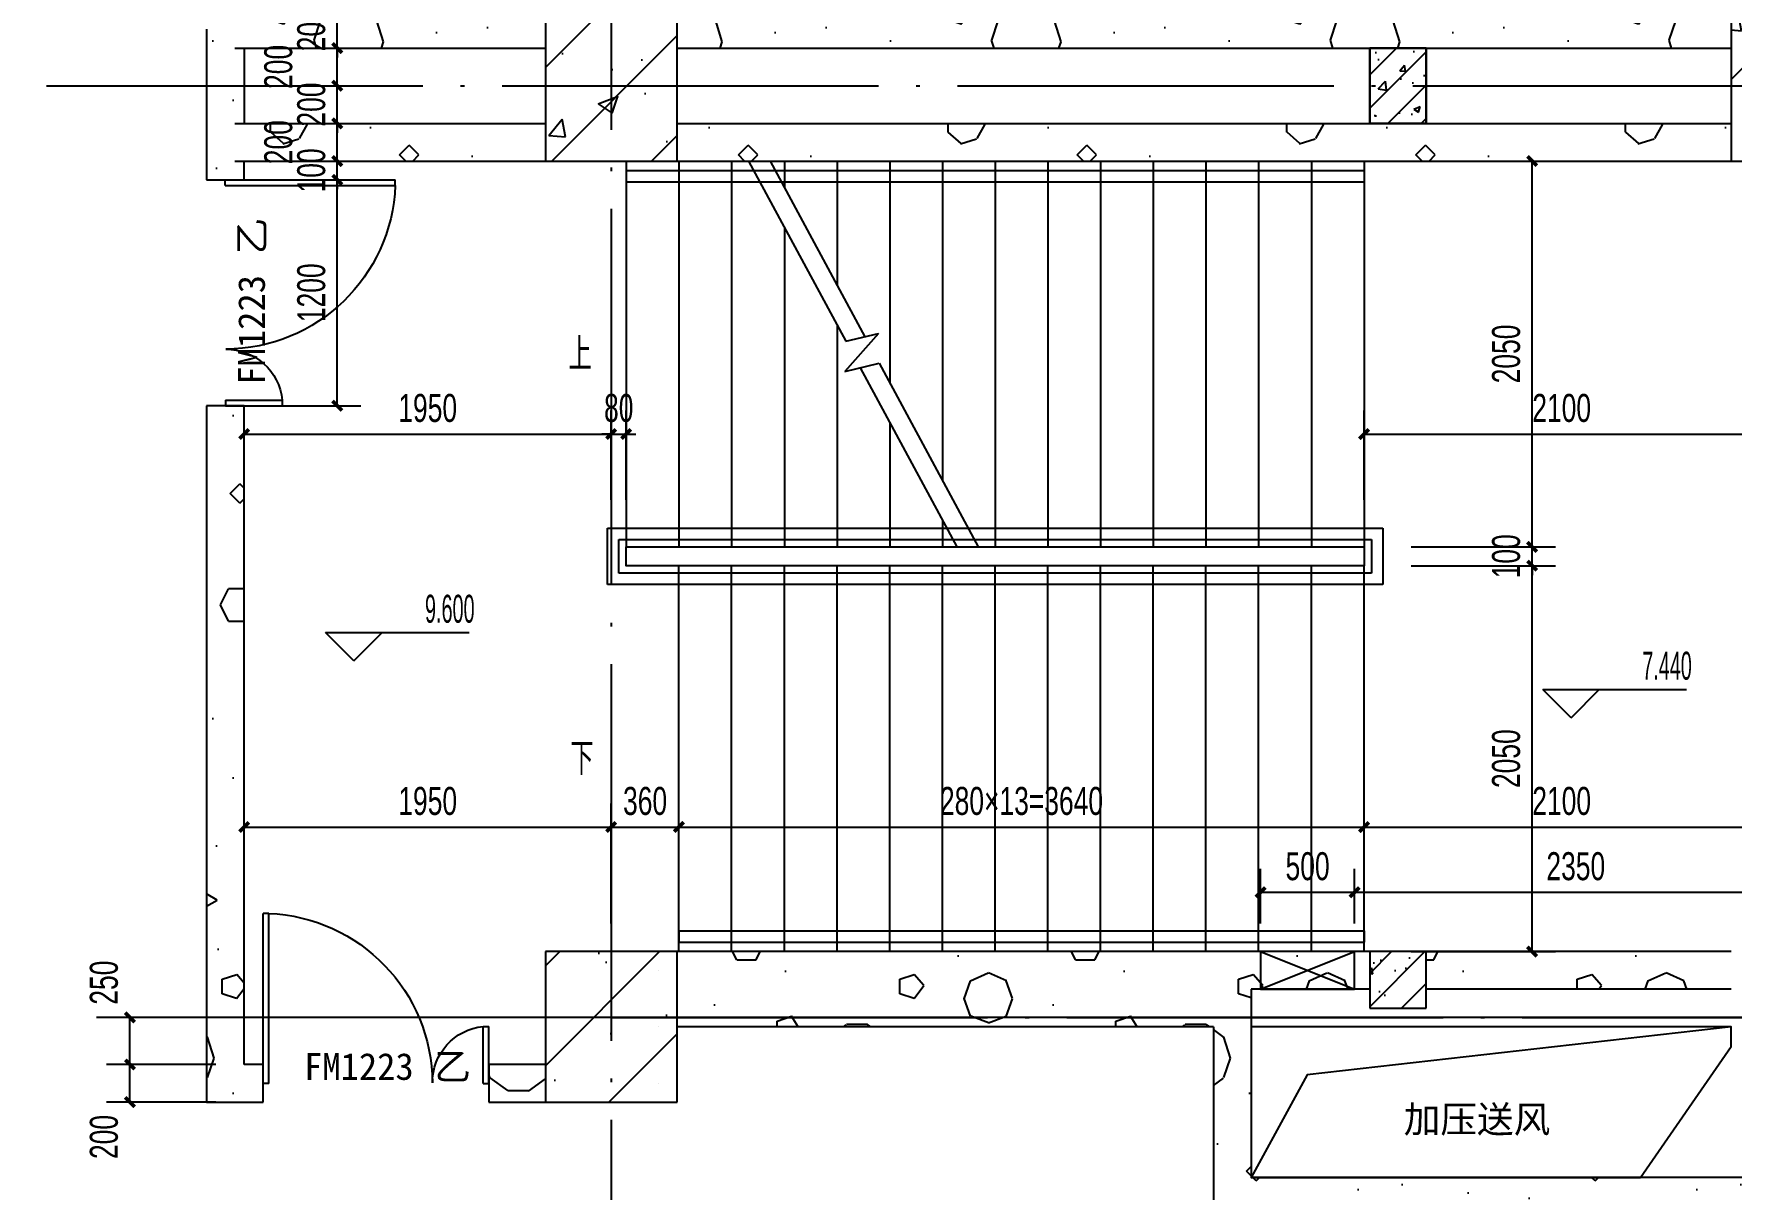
# Model space of a CAD drawing. Extents: x -26219 to 315419, y -160410 to -120810.
# Drawn here: x 92347 to 101364, y -153785 to -147649 of the extents above; entities that cross this region are included whole.
import ezdxf
from ezdxf.xclip import XClip

# ---------------------------------------------------------------- set-up
doc = ezdxf.new("R2010")
doc.units = 0
doc.header["$LTSCALE"] = 1000
doc.header["$MEASUREMENT"] = 0
doc.header["$XCLIPFRAME"] = 0
doc.linetypes.add('104-14# 核心筒$2$DOTE', pattern=[2.42, 2, -0.2, 0.02, -0.2])
for name, color, linetype in [('01-标注_尺寸', 124, 'Continuous'), ('01-标注_标高', 200, 'Continuous'), ('01-标注_符号', 200, 'Continuous'), ('01-标注_轴线坐标', 132, 'Continuous'), ('02-TEXT_标注', 130, 'Continuous'), ('104-14# 核心筒$0$A-E_栏杆', 232, 'Continuous'), ('104-14# 核心筒$0$A-E_电梯', 171, 'Continuous'), ('104-14# 核心筒$0$A_STR-砌块墙', 121, 'Continuous'), ('104-14# 核心筒$0$DOOR_FIRE', 220, 'Continuous'), ('104-14# 核心筒$0$DUCT-新风管立管', 3, 'Continuous'), ('104-14# 核心筒$0$s-colu', 40, 'Continuous'), ('104-14# 核心筒$2$05-填充_天正', 26, 'Continuous'), ('104-14# 核心筒$2$A_AXIS-轴线', 36, '104-14# 核心筒$2$DOTE'), ('104-14# 核心筒$2$A_STR-砼柱', 51, 'Continuous'), ('A-TECH_暖通', 6, 'Continuous'), ('A_AXIS-轴线', 36, 'Continuous'), ('DOOR_FIRE_TEXT', 7, 'Continuous')]:
    doc.layers.add(name, color=color, linetype=linetype)
doc.styles.add('_TCH_DIM', font='ros.shx', dxfattribs={"width": 0.75, "bigfont": 'jd.shx'})
doc.styles.add('_TCH_DIM_T3', font='ros.shx', dxfattribs={"width": 0.705882, "bigfont": 'jd.shx'})
doc.styles.add('_TCH_WINDOW', font='STXIHEI_0.TTF')
doc.styles.get("Standard").update_dxf_attribs({"font": 'STXIHEI_0.TTF'})
doc.dimstyles.new('_TCH_ARCH&&50', dxfattribs={"dimtxt": 148.75, "dimasz": 50, "dimexe": 125, "dimexo": 150, "dimgap": 63.125, "dimtad": 1, "dimdec": 0, "dimzin": 0, "dimdsep": 46, "dimtxsty": '_TCH_DIM_T3', "dimblk": 'ARCHTICK', "dimcen": 0.09, "dimclrt": 7, "dimazin": 2, "dimtfac": 1, "dimtdec": 0, "dimtix": 1, "dimtmove": 2, "dimatfit": 3, "dimfxl": 0, "dimtolj": 1, "dimtzin": 0, "dimarcsym": 0})
pattern_1 = [(0, (531, -549), (900, 1800), [0, -1800]), (0, (-522, -792), (900, 1800), [0, -1800]), (0, (63, -810), (900, 1800), [0, -1800]), (0, (702, -279), (900, 1800), [0, -1800]), (0, (-45, -900), (900, 1800), [0, -1800]), (0, (882, 855), (900, 1800), [0, -1800]), (0, (333, 711), (900, 1800), [0, -1800]), (0, (621, 486), (900, 1800), [0, -1800]), (0, (-846, 450), (900, 1800), [0, -1800]), (0, (36, 369), (900, 1800), [0, -1800]), (0, (-306, -90), (900, 1800), [0, -1800]), (0, (-288, -765), (900, 1800), [0, -1800]), (0, (387, -837), (900, 1800), [0, -1800]), (0, (882, -45), (900, 1800), [0, -1800]), (0, (-801, -324), (900, 1800), [0, -1800]), (0, (-648, -18), (900, 1800), [0, -1800]), (0, (54, -144), (900, 1800), [0, -1800]), (0, (-198, -405), (900, 1800), [0, -1800]), (0, (-342, 189), (900, 1800), [0, -1800]), (0, (-117, 864), (900, 1800), [0, -1800]), (0, (-729, -702), (900, 1800), [0, -1800]), (0, (261, 495), (900, 1800), [0, -1800]), (0, (-576, 522), (900, 1800), [0, -1800]), (0, (-720, 756), (900, 1800), [0, -1800]), (130.601294, (771.43, 291.43), (-4499.99995, 5400.000024), [79.025, -33111.333]), (18.43495, (642.86, 325.71), (4500, 1800), [81.316, -11302.884]), (90, (642.9, 248.6), (900, 1800), [77.143, -3522.857]), (161.56505, (720, 222.86), (-4500.00002, 1799.99987), [81.316, -11302.884]), (53.1301, (720, 222.86), (900, 1800), [85.714, -8914.285]), (135, (788.6, -694.3), (-900.0001, 1799.9999), [72.731, -5018.438]), (45, (685.7, -694.3), (900, 1800), [72.731, -5018.438]), (135, (737.14, -745.7), (-900.0001, 1799.9999), [72.731, -5018.438]), (45, (737.14, -745.7), (900, 1800), [72.731, -5018.438]), (116.56505, (-77.1, 514.3), (-0.0002, 3600), [95.831, -1916.63]), (180, (-120, 600), (-900, 1800), [102.857, -1697.143]), (63.43495, (-265.7, 514.3), (8e-06, 3600), [95.831, -1916.63]), (116.56505, (-222.9, 428.6), (-0.0002, 3600), [95.831, -1916.63]), (0, (-222.9, 428.6), (900, 1800), [102.857, -1697.143]), (63.43495, (-120, 428.6), (8e-06, 3600), [95.831, -1916.63]), (107.102728, (600, -94.286), (-2699.999897, 9000.000015), [116.584, -48848.707]), (143.972626, (565.71, 17.14), (-17099.99978, 12599.999986), [116.584, -24366.06]), (180, (471.4, 85.7), (-900, 1800), [111.429, -1688.571]), (36.02737, (265.71, 17.14), (17099.99987, 12599.999864), [116.584, -24366.06]), (71.56505, (231.43, -85.7), (2700, 9000), [108.421, -11275.778]), (107.102728, (265.714, -197.14), (-2699.999897, 9000.000015), [116.584, -48848.707]), (143.972626, (360, -265.71), (-17099.99978, 12599.999986), [116.584, -24366.06]), (0, (360, -265.7), (900, 1800), [111.429, -1688.571]), (36.02737, (471.43, -265.71), (17099.99987, 12599.999864), [116.584, -24366.06]), (71.56505, (565.71, -197.14), (2700, 9000), [108.421, -11275.778]), (150.25512, (617.14, 745.71), (-2700, 1799.99998), [69.105, -14442.959]), (90, (557.1, 711.4), (900, 1800), [68.571, -3531.428]), (29.74488, (557.14, 711.43), (2700, 1800), [69.105, -14442.959]), (116.56505, (197.1, -531.4), (-0.0002, 3600), [95.831, -1916.63]), (168.69007, (154.29, -445.71), (-8100, 1799.99995), [87.412, -18269.056]), (41.185925, (0, -488.57), (22499.999864, 19799.999827), [91.116, -38177.406]), (90, (0, -574.3), (900, 1800), [85.714, -3514.285]), (138.814074, (68.57, -634.286), (-22499.9996, 19800.000126), [91.116, -38177.406]), (16.699244, (68.57, -634.286), (29699.999777, 8999.999906), [89.488, -37495.613]), (60.945396, (154.29, -608.57), (899.999998, 1799.999984), [88.248, -36976.018]), (109.983106, (-557.14, 222.86), (-4500.000017, 12599.999967), [100.326, -42036.592]), (155.556045, (-591.43, 317.14), (-11700.000045, 5399.999888), [103.569, -43395.394]), (24.443955, (-780, 317.14), (11700.000006, 5399.999974), [103.569, -43395.394]), (70.016893, (-814.286, 222.86), (4500.000014, 12599.99997), [100.326, -42036.592]), (109.983106, (-780, 128.57), (-4500.000017, 12599.999967), [100.326, -42036.592]), (160.01689, (-685.71, 94.29), (-4500, 1799.99992), [100.326, -20968.132]), (19.98311, (-685.71, 94.29), (4499.99998, 1800), [100.326, -20968.132]), (70.016893, (-591.43, 128.57), (4500.000014, 12599.99997), [100.326, -42036.592]), (122.00538, (111.43, 60), (-900.00012, 1799.99991), [80.863, -16900.302]), (18.43495, (-8.57, 102.86), (4500, 1800), [81.316, -11302.884]), (90, (-8.6, 25.7), (900, 1800), [77.143, -3522.857]), (161.56505, (68.57, 0), (-4500.00002, 1799.99987), [81.316, -11302.884]), (54.46232, (68.57, 0), (6299.99999, 8999.999987), [73.734, -30894.635]), (116.56505, (-411.4, -377.1), (-0.0002, 3600), [95.831, -1916.63]), (180, (-454.3, -291.4), (-900, 1800), [94.286, -1705.714]), (59.03624, (-600, -377.14), (900, 1799.99999), [99.959, -20891.466]), (120.963756, (-548.57, -462.86), (-900.00012, 1799.99992), [99.959, -20891.466]), (0, (-548.6, -462.9), (900, 1800), [94.286, -1705.714]), (63.43495, (-454.3, -462.9), (8e-06, 3600), [95.831, -1916.63])]
pattern_2 = [(45, (0, 0), (-265.16504, 265.16504), []), (50, (0, 0), (1075.8903, -94.1282), [112.5, -1237.5]), (355, (0, 0), (-208.127, 1128.288), [90, -990]), (100.4514, (89.7, -7.8), (867.764, 1034.1593), [95.6103, -1051.713]), (46.1842, (0, 300), (1600.8616, -248.2785), [168.75, -1856.25]), (96.6356, (133.4, 279.3), (1401.994, 1461.177), [143.415, -1577.57]), (351.1842, (0, 300), (1401.993, 1461.178), [135, -1485]), (21, (150, 225), (895.3606, -603.9283), [112.5, -1237.5]), (326, (150, 225), (364.973, 1087.725), [90, -990]), (71.4514, (224.6, 174.7), (1260.334, 483.7957), [95.6103, -1051.713]), (37.5, (0, 0), (18.2398, 499.3408), [0, -978, 0, -1005, 0, -993.75]), (7.5, (0, 0), (394.6043, 591.6176), [0, -573, 0, -955.5, 0, -378.75]), (327.5, (-334.5, 0), (800.73365, -33.8323), [0, -375, 0, -1170, 0, -1552.5]), (317.5, (-484.5, 0), (874.7793, 150.1575), [0, -487.5, 0, -777, 0, -1102.5])]
pattern_3 = [(45, (0, 0), (-88.38835, 88.38835), []), (50, (0, 0), (358.6301, -31.37607), [37.5, -412.5]), (355, (0, 0), (-69.37567, 376.09607), [30, -330]), (100.4514, (29.9, -2.6), (289.2547, 344.71977), [31.8701, -350.57106]), (46.1842, (0, 100), (533.6205, -82.7595), [56.25, -618.75]), (96.6356, (44.47, 93.1), (467.3314, 487.0589), [47.8051, -525.8565]), (351.1842, (0, 100), (467.331, 487.0593), [45, -495]), (21, (50, 75), (298.45353, -201.30945), [37.5, -412.5]), (326, (50, 75), (121.65767, 362.575), [30, -330]), (71.4514, (74.87, 58.22), (420.1113, 161.26525), [31.8701, -350.57106]), (37.5, (0, 0), (6.07993, 166.44693), [0, -326, 0, -335, 0, -331.25]), (7.5, (0, 0), (131.53477, 197.20586), [0, -191, 0, -318.5, 0, -126.25]), (327.5, (-111.5, 0), (266.91122, -11.277436), [0, -125, 0, -390, 0, -517.5]), (317.5, (-161.5, 0), (291.59308, 50.0525), [0, -162.5, 0, -259, 0, -367.5])]

# ---------------------------------------------------------------- blocks, each defined once
blk = doc.blocks.new('104-14# 核心筒$0$$DorLib2D$00000225')
at = {"color": 0}
for p, q in [((0.475, -0.0014), (0.475, 0.7521)), ((0.475, 0.7521), (0.5, 0.7521)), ((0.5, -0.0014), (0.5, 0.7521)), ((-0.5, 0), (-0.5, 0.252)), ((-0.475, 0.252), (-0.5, 0.252)), ((-0.475, 0), (-0.475, 0.252)), ((-0.475, 0), (-0.5, 0)), ((0.475, -0.0014), (0.5, -0.0014))]:
    blk.add_line(p, q, dxfattribs=at)
for centre, radius, start, end in [((0.5046, -0.0019), 0.7546, 92.24927, 179.72377), ((-0.5008, 0.0026), 0.2508, 359.78987, 84.09744)]:
    blk.add_arc(centre, radius, start, end, dxfattribs=at)
blk = doc.blocks.new('104-14# 核心筒')
at = {"layer": '104-14# 核心筒$2$05-填充_天正'}
h = blk.add_hatch(dxfattribs=at)
h.set_pattern_fill('加气混凝土', color=256, scale=150, style=0)
h.set_pattern_definition(pattern_1)
h.paths.add_polyline_path([(109250, 195100), (109250, 195300), (107650, 195300), (107583.3, 195200), (107650, 195100)])
h = blk.add_hatch(dxfattribs=at)
h.set_pattern_fill('钢筋混凝土', color=256, scale=150, style=0)
h.set_pattern_definition(pattern_2)
h.paths.add_polyline_path([(109250, 194500), (109950, 194500), (109950, 195300), (109250, 195300)])
h = blk.add_hatch(dxfattribs=at)
h.set_pattern_fill('加气混凝土', color=256, scale=150, style=0)
h.set_pattern_definition(pattern_1)
h.paths.add_polyline_path([(115550, 195100), (115550, 195300), (109950, 195300), (109950, 195100)])
h = blk.add_hatch(dxfattribs=at)
h.set_pattern_fill('钢筋混凝土', color=256, scale=150, style=0)
h.set_pattern_definition(pattern_2)
h.paths.add_polyline_path([(115550, 194500), (116250, 194500), (116250, 195300), (115550, 195300)])
h = blk.add_hatch(dxfattribs=at)
h.set_pattern_fill('加气混凝土', color=256, scale=150, style=0)
h.set_pattern_definition(pattern_1)
h.paths.add_polyline_path([(107583.3, 195200), (107450, 195200), (107450, 194600), (107583.3, 194600), (107650, 194700), (107650, 195100)])
h = blk.add_hatch(dxfattribs=at)
h.set_pattern_fill('钢筋混凝土', color=256, scale=50, style=0)
h.set_pattern_definition(pattern_3)
h.paths.add_polyline_path([(113630, 194700), (113930, 194700), (113930, 195100), (113630, 195100)])
h = blk.add_hatch(dxfattribs=at)
h.set_pattern_fill('加气混凝土', color=256, scale=150, style=0)
h.set_pattern_definition(pattern_1)
h.paths.add_polyline_path([(109250, 194500), (109250, 194700), (107650, 194700), (107583.3, 194600), (107650, 194500)])
h = blk.add_hatch(dxfattribs=at)
h.set_pattern_fill('加气混凝土', color=256, scale=150, style=0)
h.set_pattern_definition(pattern_1)
h.paths.add_polyline_path([(115550, 194500), (115550, 194700), (109950, 194700), (109950, 194500)])
h = blk.add_hatch(dxfattribs=at)
h.set_pattern_fill('加气混凝土', color=256, scale=150, style=0)
h.set_pattern_definition(pattern_1)
h.paths.add_polyline_path([(107450, 194600), (107450, 194400), (107650, 194400), (107650, 194500), (107583.3, 194600)])
h = blk.add_hatch(dxfattribs=at)
h.set_pattern_fill('加气混凝土', color=256, scale=150, style=0)
h.set_pattern_definition(pattern_1)
h.paths.add_polyline_path([(107650, 189700), (107650, 193200), (107450, 193200), (107450, 189500)])
h = blk.add_hatch(dxfattribs=at)
h.set_pattern_fill('钢筋混凝土', color=256, scale=150, style=0)
h.set_pattern_definition(pattern_2)
h.paths.add_polyline_path([(109250, 189500), (109950, 189500), (109950, 190300), (109250, 190300)])
h = blk.add_hatch(dxfattribs=at)
h.set_pattern_fill('加气混凝土', color=256, scale=150, style=0)
h.set_pattern_definition(pattern_1)
h.paths.add_polyline_path([(109950, 190300), (109950, 189900), (112800, 189900), (112900, 190100), (112900, 190300)])
h = blk.add_hatch(dxfattribs=at)
h.set_pattern_fill('加气混凝土', color=256, scale=150, style=0)
h.set_pattern_definition(pattern_1)
h.paths.add_polyline_path([(113630, 190100), (113630, 190300), (112900, 190300), (112900, 190100)])
h = blk.add_hatch(dxfattribs=at)
h.set_pattern_fill('钢筋混凝土', color=256, scale=50, style=0)
h.set_pattern_definition(pattern_3)
h.paths.add_polyline_path([(113630, 190000), (113930, 190000), (113930, 190300), (113630, 190300)])
h = blk.add_hatch(dxfattribs=at)
h.set_pattern_fill('加气混凝土', color=256, scale=150, style=0)
h.set_pattern_definition(pattern_1)
h.paths.add_polyline_path([(113930, 190300), (113930, 190100), (115550, 190100), (115550, 190300)])
h = blk.add_hatch(dxfattribs=at)
h.set_pattern_fill('加气混凝土', color=256, scale=150, style=0)
h.set_pattern_definition(pattern_1)
h.paths.add_polyline_path([(112900, 190100), (112800, 189900), (112800, 188900), (113000, 189100), (113000, 190100)])
h = blk.add_hatch(dxfattribs=at)
h.set_pattern_fill('加气混凝土', color=256, scale=150, style=0)
h.set_pattern_definition(pattern_1)
h.paths.add_polyline_path([(107450, 189500), (107750, 189500), (107750, 189700), (107650, 189700)])
h = blk.add_hatch(dxfattribs=at)
h.set_pattern_fill('加气混凝土', color=256, scale=150, style=0)
h.set_pattern_definition(pattern_1)
h.paths.add_polyline_path([(109250, 189500), (109250, 189700), (108950, 189700), (108950, 189500)])
h = blk.add_hatch(dxfattribs=at)
h.set_pattern_fill('加气混凝土', color=256, scale=150, style=0)
h.set_pattern_definition(pattern_1)
h.paths.add_polyline_path([(115900, 188900), (115700, 189100), (113000, 189100), (112800, 188900)])
at = {"layer": '104-14# 核心筒$0$A-E_栏杆'}
for p, q in [((109680, 194450), (113600, 194450)), ((109680, 194450), (109680, 194390)), ((113600, 194450), (113600, 194390)), ((109680, 194390), (113600, 194390)), ((109580, 192250), (109580, 192550)), ((109580, 192550), (113700, 192550)), ((113700, 192550), (113700, 192250)), ((109640, 192310), (109640, 192490)), ((109640, 192490), (113640, 192490)), ((113640, 192490), (113640, 192310)), ((113700, 192250), (109580, 192250)), ((113640, 192310), (109640, 192310)), ((109960, 190410), (113600, 190410)), ((109960, 190410), (109960, 190350)), ((113600, 190410), (113600, 190350)), ((109960, 190350), (113600, 190350))]:
    blk.add_line(p, q, dxfattribs=at)
at = {"layer": '104-14# 核心筒$0$A-E_电梯'}
for p, q in [((109680, 194500), (109680, 192450)), ((109950, 194500), (110330.2, 194500)), ((109960, 194500), (109960, 192450)), ((110240, 194500), (110240, 192450)), ((110330.2, 194500), (110847, 193542.1)), ((110443.8, 194500), (113600, 194500)), ((110443.8, 194500), (110947.7, 193566)), ((110520, 194500), (110520, 194358.8)), ((110800, 194500), (110800, 193839.8)), ((111080, 194500), (111080, 193320.8)), ((111360, 194500), (111360, 192801.8)), ((111640, 194500), (111640, 192450)), ((111920, 194500), (111920, 192450)), ((112200, 194500), (112200, 192450)), ((112480, 194500), (112480, 192450)), ((112760, 194500), (112760, 192450)), ((113040, 194500), (113040, 192450)), ((113320, 194500), (113320, 192450)), ((113600, 194500), (113600, 192450)), ((110520, 194148.2), (110520, 192450)), ((110800, 193629.2), (110800, 192450)), ((111020.6, 193583.3), (110841.8, 193382.3)), ((110847, 193542.1), (111020.6, 193583.3)), ((110841.8, 193382.3), (111023.5, 193425.4)), ((111023.5, 193425.4), (111549.8, 192450)), ((110922.8, 193401.5), (111436.2, 192450)), ((111080, 193110.2), (111080, 192450)), ((111360, 192591.2), (111360, 192450)), ((109680, 192450), (111436.2, 192450)), ((111549.8, 192450), (113600, 192450)), ((113600, 192350), (109960, 192350)), ((109960, 190300), (109960, 192350)), ((110240, 190300), (110240, 192350)), ((110520, 190300), (110520, 192350)), ((110800, 190300), (110800, 192350)), ((111080, 190300), (111080, 192350)), ((111360, 190300), (111360, 192350)), ((111640, 190300), (111640, 192350)), ((111920, 190300), (111920, 192350)), ((112200, 190300), (112200, 192350)), ((112480, 190300), (112480, 192350)), ((112760, 190300), (112760, 192350)), ((113040, 190300), (113040, 192350)), ((113320, 190300), (113320, 192350)), ((113600, 190300), (113600, 192350)), ((113600, 190300), (109960, 190300))]:
    blk.add_line(p, q, dxfattribs=at)
blk.add_lwpolyline([(113600, 192350), (109680, 192350), (109680, 192450), (113600, 192450)], close=True, dxfattribs=at)
at = {"layer": '104-14# 核心筒$0$A_STR-砌块墙'}
for p, q in [((107450, 195200), (107450, 194600)), ((107650, 195100), (107650, 194700)), ((107650, 195100), (109250, 195100)), ((109950, 195100), (115550, 195100)), ((107650, 194700), (109250, 194700)), ((109950, 194700), (115550, 194700)), ((107450, 194600), (107450, 194400)), ((107650, 194400), (107650, 194500)), ((107650, 194500), (109250, 194500)), ((109950, 194500), (115550, 194500)), ((107450, 194400), (107650, 194400)), ((107650, 193200), (107450, 193200)), ((107450, 193200), (107450, 189500)), ((107650, 189700), (107650, 193200)), ((112900, 190300), (109950, 190300)), ((113630, 190300), (112900, 190300)), ((115550, 190300), (113930, 190300)), ((109850, 190200), (109850, 190200)), ((113000, 190100), (113000, 189100)), ((113630, 190100), (113000, 190100)), ((115550, 190100), (113930, 190100)), ((109850, 189900), (109850, 189900)), ((112800, 189900), (109950, 189900)), ((112800, 189900), (112800, 188900)), ((107750, 189700), (107650, 189700)), ((107750, 189500), (107750, 189700)), ((109250, 189700), (108950, 189700)), ((108950, 189700), (108950, 189500)), ((109850, 189600), (109850, 189600)), ((107450, 189500), (107750, 189500)), ((108950, 189500), (109250, 189500)), ((115700, 189100), (113000, 189100))]:
    blk.add_line(p, q, dxfattribs=at)
at = {"layer": '104-14# 核心筒$0$DUCT-新风管立管'}
blk.add_lwpolyline([(115550, 189900), (113000, 189900), (113000, 189100), (115068, 189100), (115550, 189795.9), (115550, 189900), (113298.3, 189645), (113000, 189100)], dxfattribs=at)
at = {"layer": '104-14# 核心筒$0$s-colu'}
blk.add_lwpolyline([(113630, 195100), (113930, 195100), (113930, 194700), (113630, 194700)], close=True, dxfattribs=at)
at = {"layer": '104-14# 核心筒$2$A_AXIS-轴线'}
for p, q in [((109600, 228733.6), (109600, 169654.9)), ((-9370.1, 194900), (120259.9, 194900)), ((109600, 189950), (120259.9, 189950)), ((-9370.1, 105800), (120259.9, 105800)), ((109600, 100850), (120259.9, 100850)), ((109600, 54018.4), (109600, -8545.1))]:
    blk.add_line(p, q, dxfattribs=at)
at = {"layer": '104-14# 核心筒$2$A_STR-砼柱'}
for p, q in [((109250, 195300), (109250, 194500)), ((109950, 194500), (109950, 195300)), ((115550, 195300), (115550, 194500)), ((113930, 195100), (113630, 195100)), ((113630, 195100), (113630, 194700)), ((113930, 194700), (113930, 195100)), ((113630, 194700), (113930, 194700)), ((109250, 194500), (109950, 194500)), ((115550, 194500), (116250, 194500)), ((109950, 190300), (109250, 190300)), ((109250, 190300), (109250, 189500)), ((109950, 189500), (109950, 190300)), ((113930, 190300), (113630, 190300)), ((113630, 190300), (113630, 190000)), ((113930, 190000), (113930, 190300)), ((113630, 190000), (113930, 190000)), ((109250, 189500), (109950, 189500))]:
    blk.add_line(p, q, dxfattribs=at)
at = {"layer": '104-14# 核心筒$0$DOOR_FIRE', "zscale": 200}
for p, xscale, yscale, rotation in [((107550, 193800), -1200, 1200, 270.0000000000008), ((108350, 189600), 1200, -1200, 179.9999999996353)]:
    blk.add_blockref('104-14# 核心筒$0$$DorLib2D$00000225', p, dxfattribs=dict(at, xscale=xscale, yscale=yscale, rotation=rotation))
blk = doc.blocks.new('*U68')
blk.add_lwpolyline([(200, 0), (200, 500), (0, 500), (0, 0), (200, 0), (0, 500), (0, 0), (200, 500)])
blk = doc.blocks.new('_ArchTick')
at = {"color": 0, "linetype": 'ByBlock', "const_width": 0.4}
blk.add_lwpolyline([(-0.5, -0.5), (0.5, 0.5)], dxfattribs=at)
blk = doc.blocks.new('*D295')
at = {"layer": '01-标注_尺寸', "color": 0, "lineweight": -2, "transparency": 16777216}
for p, q in [((99413.9, -152373.7), (99413.9, -151736.9)), ((101513.9, -152373.7), (101513.9, -151736.9)), ((99413.9, -151861.9), (101513.9, -151861.9))]:
    blk.add_line(p, q, dxfattribs=at)
at = {"layer": 'Defpoints', "color": 0, "transparency": 16777216}
for p in [(101513.9, -151861.9), (99413.9, -152523.7), (101513.9, -152523.7)]:
    blk.add_point(p, dxfattribs=at)
at = {"layer": '01-标注_尺寸', "color": 0, "lineweight": -2, "transparency": 16777216, "xscale": 50, "yscale": 50, "zscale": 50, "rotation": 180}
blk.add_blockref('_ArchTick', (99413.9, -151861.9), dxfattribs=at)
at = {"layer": '01-标注_尺寸', "color": 0, "lineweight": -2, "transparency": 16777216, "xscale": 50, "yscale": 50, "zscale": 50}
blk.add_blockref('_ArchTick', (101513.9, -151861.9), dxfattribs=at)
at = {"layer": '01-标注_尺寸', "color": 7, "transparency": 16777216, "insert": (100463.9, -151724.4), "char_height": 148.75, "attachment_point": 5, "style": '_TCH_DIM_T3'}
blk.add_mtext('\\A1;2100', dxfattribs=at)
blk = doc.blocks.new('*D296')
at = {"layer": '01-标注_尺寸', "color": 0, "lineweight": -2, "transparency": 16777216}
for p, q in [((95773.9, -152373.7), (95773.9, -151736.9)), ((99413.9, -152373.7), (99413.9, -151736.9)), ((95773.9, -151861.9), (99413.9, -151861.9))]:
    blk.add_line(p, q, dxfattribs=at)
at = {"layer": 'Defpoints', "color": 0, "transparency": 16777216}
for p in [(99413.9, -151861.9), (95773.9, -152523.7), (99413.9, -152523.7)]:
    blk.add_point(p, dxfattribs=at)
at = {"layer": '01-标注_尺寸', "color": 0, "lineweight": -2, "transparency": 16777216, "xscale": 50, "yscale": 50, "zscale": 50, "rotation": 180}
blk.add_blockref('_ArchTick', (95773.9, -151861.9), dxfattribs=at)
at = {"layer": '01-标注_尺寸', "color": 0, "lineweight": -2, "transparency": 16777216, "xscale": 50, "yscale": 50, "zscale": 50}
blk.add_blockref('_ArchTick', (99413.9, -151861.9), dxfattribs=at)
at = {"layer": '01-标注_尺寸', "color": 7, "transparency": 16777216, "insert": (97593.9, -151724.4), "char_height": 148.75, "attachment_point": 5, "style": '_TCH_DIM_T3'}
blk.add_mtext('\\A1;280×13=3640', dxfattribs=at)
blk = doc.blocks.new('*D297')
at = {"layer": '01-标注_尺寸', "color": 0, "lineweight": -2, "transparency": 16777216}
for p, q in [((95413.9, -152373.7), (95413.9, -151736.9)), ((95773.9, -152373.7), (95773.9, -151736.9)), ((95413.9, -151861.9), (95773.9, -151861.9))]:
    blk.add_line(p, q, dxfattribs=at)
at = {"layer": 'Defpoints', "color": 0, "transparency": 16777216}
for p in [(95773.9, -151861.9), (95413.9, -152523.7), (95773.9, -152523.7)]:
    blk.add_point(p, dxfattribs=at)
at = {"layer": '01-标注_尺寸', "color": 0, "lineweight": -2, "transparency": 16777216, "xscale": 50, "yscale": 50, "zscale": 50, "rotation": 180}
blk.add_blockref('_ArchTick', (95413.9, -151861.9), dxfattribs=at)
at = {"layer": '01-标注_尺寸', "color": 0, "lineweight": -2, "transparency": 16777216, "xscale": 50, "yscale": 50, "zscale": 50}
blk.add_blockref('_ArchTick', (95773.9, -151861.9), dxfattribs=at)
at = {"layer": '01-标注_尺寸', "color": 7, "transparency": 16777216, "insert": (95593.9, -151724.4), "char_height": 148.75, "attachment_point": 5, "style": '_TCH_DIM_T3'}
blk.add_mtext('\\A1;360', dxfattribs=at)
blk = doc.blocks.new('*D298')
at = {"layer": '01-标注_尺寸', "color": 0, "lineweight": -2, "transparency": 16777216}
for p, q in [((93463.9, -152373.7), (93463.9, -151736.9)), ((95413.9, -152373.7), (95413.9, -151736.9)), ((93463.9, -151861.9), (95413.9, -151861.9))]:
    blk.add_line(p, q, dxfattribs=at)
at = {"layer": 'Defpoints', "color": 0, "transparency": 16777216}
for p in [(95413.9, -151861.9), (93463.9, -152523.7), (95413.9, -152523.7)]:
    blk.add_point(p, dxfattribs=at)
at = {"layer": '01-标注_尺寸', "color": 0, "lineweight": -2, "transparency": 16777216, "xscale": 50, "yscale": 50, "zscale": 50, "rotation": 180}
blk.add_blockref('_ArchTick', (93463.9, -151861.9), dxfattribs=at)
at = {"layer": '01-标注_尺寸', "color": 0, "lineweight": -2, "transparency": 16777216, "xscale": 50, "yscale": 50, "zscale": 50}
blk.add_blockref('_ArchTick', (95413.9, -151861.9), dxfattribs=at)
at = {"layer": '01-标注_尺寸', "color": 7, "transparency": 16777216, "insert": (94438.9, -151724.4), "char_height": 148.75, "attachment_point": 5, "style": '_TCH_DIM_T3'}
blk.add_mtext('\\A1;1950', dxfattribs=at)
blk = doc.blocks.new('*D299')
at = {"layer": '01-标注_尺寸', "color": 0, "lineweight": -2, "transparency": 16777216}
for p, q in [((99413.9, -150123.7), (99413.9, -149649.1)), ((101513.9, -150123.7), (101513.9, -149649.1)), ((99413.9, -149774.1), (101513.9, -149774.1))]:
    blk.add_line(p, q, dxfattribs=at)
at = {"layer": 'Defpoints', "color": 0, "transparency": 16777216}
for p in [(101513.9, -149774.1), (99413.9, -150273.7), (101513.9, -150273.7)]:
    blk.add_point(p, dxfattribs=at)
at = {"layer": '01-标注_尺寸', "color": 0, "lineweight": -2, "transparency": 16777216, "xscale": 50, "yscale": 50, "zscale": 50, "rotation": 180}
blk.add_blockref('_ArchTick', (99413.9, -149774.1), dxfattribs=at)
at = {"layer": '01-标注_尺寸', "color": 0, "lineweight": -2, "transparency": 16777216, "xscale": 50, "yscale": 50, "zscale": 50}
blk.add_blockref('_ArchTick', (101513.9, -149774.1), dxfattribs=at)
at = {"layer": '01-标注_尺寸', "color": 7, "transparency": 16777216, "insert": (100463.9, -149636.6), "char_height": 148.75, "attachment_point": 5, "style": '_TCH_DIM_T3'}
blk.add_mtext('\\A1;2100', dxfattribs=at)
blk = doc.blocks.new('*D316')
at = {"layer": '01-标注_尺寸', "color": 0, "lineweight": -2, "transparency": 16777216}
for p, q in [((99663.9, -150473.7), (100431.7, -150473.7)), ((100306.7, -152523.7), (100306.7, -150473.7)), ((99663.9, -152523.7), (100431.7, -152523.7))]:
    blk.add_line(p, q, dxfattribs=at)
at = {"layer": 'Defpoints', "color": 0, "transparency": 16777216}
for p in [(99513.9, -150473.7), (100306.7, -150473.7), (99513.9, -152523.7)]:
    blk.add_point(p, dxfattribs=at)
at = {"layer": '01-标注_尺寸', "color": 0, "lineweight": -2, "transparency": 16777216, "xscale": 50, "yscale": 50, "zscale": 50}
for p, rotation in [((100306.7, -150473.7), 90), ((100306.7, -152523.7), 270)]:
    blk.add_blockref('_ArchTick', p, dxfattribs=dict(at, rotation=rotation))
at = {"layer": '01-标注_尺寸', "color": 7, "transparency": 16777216, "insert": (100169.2, -151498.7), "char_height": 148.75, "attachment_point": 5, "rotation": 90, "style": '_TCH_DIM_T3'}
blk.add_mtext('\\A1;2050', dxfattribs=at)
blk = doc.blocks.new('*D317')
at = {"layer": '01-标注_尺寸', "color": 0, "lineweight": -2, "transparency": 16777216}
for p, q in [((99663.9, -150373.7), (100431.7, -150373.7)), ((100306.7, -150373.7), (100306.7, -150323.7)), ((100306.7, -150473.7), (100306.7, -150373.7)), ((99663.9, -150473.7), (100431.7, -150473.7)), ((100306.7, -150473.7), (100306.7, -150523.7))]:
    blk.add_line(p, q, dxfattribs=at)
at = {"layer": 'Defpoints', "color": 0, "transparency": 16777216}
for p in [(99513.9, -150373.7), (100306.7, -150373.7), (99513.9, -150473.7)]:
    blk.add_point(p, dxfattribs=at)
at = {"layer": '01-标注_尺寸', "color": 0, "lineweight": -2, "transparency": 16777216, "xscale": 50, "yscale": 50, "zscale": 50}
for p, rotation in [((100306.7, -150373.7), 270), ((100306.7, -150473.7), 90)]:
    blk.add_blockref('_ArchTick', p, dxfattribs=dict(at, rotation=rotation))
at = {"layer": '01-标注_尺寸', "color": 7, "transparency": 16777216, "insert": (100169.2, -150423.7), "char_height": 148.75, "attachment_point": 5, "rotation": 90, "style": '_TCH_DIM_T3'}
blk.add_mtext('\\A1;100', dxfattribs=at)
blk = doc.blocks.new('*D318')
at = {"layer": '01-标注_尺寸', "color": 0, "lineweight": -2, "transparency": 16777216}
for p, q in [((99663.9, -148323.7), (100431.7, -148323.7)), ((100306.7, -150373.7), (100306.7, -148323.7)), ((99663.9, -150373.7), (100431.7, -150373.7))]:
    blk.add_line(p, q, dxfattribs=at)
at = {"layer": 'Defpoints', "color": 0, "transparency": 16777216}
for p in [(99513.9, -148323.7), (100306.7, -148323.7), (99513.9, -150373.7)]:
    blk.add_point(p, dxfattribs=at)
at = {"layer": '01-标注_尺寸', "color": 0, "lineweight": -2, "transparency": 16777216, "xscale": 50, "yscale": 50, "zscale": 50}
for p, rotation in [((100306.7, -148323.7), 90), ((100306.7, -150373.7), 270)]:
    blk.add_blockref('_ArchTick', p, dxfattribs=dict(at, rotation=rotation))
at = {"layer": '01-标注_尺寸', "color": 7, "transparency": 16777216, "insert": (100169.2, -149348.7), "char_height": 148.75, "attachment_point": 5, "rotation": 90, "style": '_TCH_DIM_T3'}
blk.add_mtext('\\A1;2050', dxfattribs=at)
blk = doc.blocks.new('*D938')
at = {"layer": '01-标注_尺寸', "color": 0, "lineweight": -2, "transparency": 16777216}
for p, q in [((93413.9, -148423.7), (94083.3, -148423.7)), ((93958.3, -149623.7), (93958.3, -148423.7)), ((93413.9, -149623.7), (94083.3, -149623.7))]:
    blk.add_line(p, q, dxfattribs=at)
at = {"layer": 'Defpoints', "color": 0, "transparency": 16777216}
for p in [(93263.9, -148423.7), (93958.3, -148423.7), (93263.9, -149623.7)]:
    blk.add_point(p, dxfattribs=at)
at = {"layer": '01-标注_尺寸', "color": 0, "lineweight": -2, "transparency": 16777216, "xscale": 50, "yscale": 50, "zscale": 50}
for p, rotation in [((93958.3, -148423.7), 90), ((93958.3, -149623.7), 270)]:
    blk.add_blockref('_ArchTick', p, dxfattribs=dict(at, rotation=rotation))
at = {"layer": '01-标注_尺寸', "color": 7, "transparency": 16777216, "insert": (93820.8, -149023.7), "char_height": 148.75, "attachment_point": 5, "rotation": 90, "style": '_TCH_DIM_T3'}
blk.add_mtext('\\A1;1200', dxfattribs=at)
blk = doc.blocks.new('*D939')
at = {"layer": '01-标注_尺寸', "color": 0, "lineweight": -2, "transparency": 16777216}
for p, q in [((93413.9, -148323.7), (94083.3, -148323.7)), ((93958.3, -148323.7), (93958.3, -148273.7)), ((93958.3, -148423.7), (93958.3, -148323.7)), ((93413.9, -148423.7), (94083.3, -148423.7)), ((93958.3, -148423.7), (93958.3, -148473.7))]:
    blk.add_line(p, q, dxfattribs=at)
at = {"layer": 'Defpoints', "color": 0, "transparency": 16777216}
for p in [(93263.9, -148323.7), (93958.3, -148323.7), (93263.9, -148423.7)]:
    blk.add_point(p, dxfattribs=at)
at = {"layer": '01-标注_尺寸', "color": 0, "lineweight": -2, "transparency": 16777216, "xscale": 50, "yscale": 50, "zscale": 50}
for p, rotation in [((93958.3, -148323.7), 270), ((93958.3, -148423.7), 90)]:
    blk.add_blockref('_ArchTick', p, dxfattribs=dict(at, rotation=rotation))
at = {"layer": '01-标注_尺寸', "color": 7, "transparency": 16777216, "insert": (93820.8, -148373.7), "char_height": 148.75, "attachment_point": 5, "rotation": 90, "style": '_TCH_DIM_T3'}
blk.add_mtext('\\A1;100', dxfattribs=at)
blk = doc.blocks.new('*D940')
at = {"layer": '01-标注_尺寸', "color": 0, "lineweight": -2, "transparency": 16777216}
for p, q in [((93413.9, -148123.7), (94083.3, -148123.7)), ((93958.3, -148323.7), (93958.3, -148123.7)), ((93413.9, -148323.7), (94083.3, -148323.7))]:
    blk.add_line(p, q, dxfattribs=at)
at = {"layer": 'Defpoints', "color": 0, "transparency": 16777216}
for p in [(93263.9, -148123.7), (93958.3, -148123.7), (93263.9, -148323.7)]:
    blk.add_point(p, dxfattribs=at)
at = {"layer": '01-标注_尺寸', "color": 0, "lineweight": -2, "transparency": 16777216, "xscale": 50, "yscale": 50, "zscale": 50}
for p, rotation in [((93958.3, -148123.7), 90), ((93958.3, -148323.7), 270)]:
    blk.add_blockref('_ArchTick', p, dxfattribs=dict(at, rotation=rotation))
at = {"layer": '01-标注_尺寸', "color": 7, "transparency": 16777216, "insert": (93645.8, -148223.7), "char_height": 148.75, "attachment_point": 5, "rotation": 90, "style": '_TCH_DIM_T3'}
blk.add_mtext('\\A1;200', dxfattribs=at)
blk = doc.blocks.new('*D941')
at = {"layer": '01-标注_尺寸', "color": 0, "lineweight": -2, "transparency": 16777216}
for p, q in [((93958.3, -147923.7), (93958.3, -147873.7)), ((93413.9, -147923.7), (94083.3, -147923.7)), ((93958.3, -148123.7), (93958.3, -147923.7)), ((93413.9, -148123.7), (94083.3, -148123.7)), ((93958.3, -148123.7), (93958.3, -148173.7))]:
    blk.add_line(p, q, dxfattribs=at)
at = {"layer": 'Defpoints', "color": 0, "transparency": 16777216}
for p in [(93263.9, -147923.7), (93958.3, -147923.7), (93263.9, -148123.7)]:
    blk.add_point(p, dxfattribs=at)
at = {"layer": '01-标注_尺寸', "color": 0, "lineweight": -2, "transparency": 16777216, "xscale": 50, "yscale": 50, "zscale": 50}
for p, rotation in [((93958.3, -147923.7), 270), ((93958.3, -148123.7), 90)]:
    blk.add_blockref('_ArchTick', p, dxfattribs=dict(at, rotation=rotation))
at = {"layer": '01-标注_尺寸', "color": 7, "transparency": 16777216, "insert": (93820.8, -148023.7), "char_height": 148.75, "attachment_point": 5, "rotation": 90, "style": '_TCH_DIM_T3'}
blk.add_mtext('\\A1;200', dxfattribs=at)
blk = doc.blocks.new('*D942')
at = {"layer": '01-标注_尺寸', "color": 0, "lineweight": -2, "transparency": 16777216}
for p, q in [((93413.9, -147723.7), (94083.3, -147723.7)), ((93958.3, -147923.7), (93958.3, -147723.7)), ((93413.9, -147923.7), (94083.3, -147923.7))]:
    blk.add_line(p, q, dxfattribs=at)
at = {"layer": 'Defpoints', "color": 0, "transparency": 16777216}
for p in [(93263.9, -147723.7), (93958.3, -147723.7), (93263.9, -147923.7)]:
    blk.add_point(p, dxfattribs=at)
at = {"layer": '01-标注_尺寸', "color": 0, "lineweight": -2, "transparency": 16777216, "xscale": 50, "yscale": 50, "zscale": 50}
for p, rotation in [((93958.3, -147723.7), 90), ((93958.3, -147923.7), 270)]:
    blk.add_blockref('_ArchTick', p, dxfattribs=dict(at, rotation=rotation))
at = {"layer": '01-标注_尺寸', "color": 7, "transparency": 16777216, "insert": (93645.8, -147823.7), "char_height": 148.75, "attachment_point": 5, "rotation": 90, "style": '_TCH_DIM_T3'}
blk.add_mtext('\\A1;200', dxfattribs=at)
blk = doc.blocks.new('*D943')
at = {"layer": '01-标注_尺寸', "color": 0, "lineweight": -2, "transparency": 16777216}
for p, q in [((93958.3, -147523.7), (93958.3, -147473.7)), ((93413.9, -147523.7), (94083.3, -147523.7)), ((93958.3, -147723.7), (93958.3, -147523.7)), ((93413.9, -147723.7), (94083.3, -147723.7)), ((93958.3, -147723.7), (93958.3, -147773.7))]:
    blk.add_line(p, q, dxfattribs=at)
at = {"layer": 'Defpoints', "color": 0, "transparency": 16777216}
for p in [(93263.9, -147523.7), (93958.3, -147523.7), (93263.9, -147723.7)]:
    blk.add_point(p, dxfattribs=at)
at = {"layer": '01-标注_尺寸', "color": 0, "lineweight": -2, "transparency": 16777216, "xscale": 50, "yscale": 50, "zscale": 50}
for p, rotation in [((93958.3, -147523.7), 270), ((93958.3, -147723.7), 90)]:
    blk.add_blockref('_ArchTick', p, dxfattribs=dict(at, rotation=rotation))
at = {"layer": '01-标注_尺寸', "color": 7, "transparency": 16777216, "insert": (93820.8, -147623.7), "char_height": 148.75, "attachment_point": 5, "rotation": 90, "style": '_TCH_DIM_T3'}
blk.add_mtext('\\A1;200', dxfattribs=at)
blk = doc.blocks.new('*D954')
at = {"layer": '01-标注_尺寸', "color": 0, "lineweight": -2, "transparency": 16777216}
for p, q in [((93313.9, -152873.7), (92731.6, -152873.7)), ((92856.6, -153123.7), (92856.6, -152873.7)), ((93313.9, -153123.7), (92731.6, -153123.7))]:
    blk.add_line(p, q, dxfattribs=at)
at = {"layer": 'Defpoints', "color": 0, "transparency": 16777216}
for p in [(92856.6, -152873.7), (93463.9, -152873.7), (93463.9, -153123.7)]:
    blk.add_point(p, dxfattribs=at)
at = {"layer": '01-标注_尺寸', "color": 0, "lineweight": -2, "transparency": 16777216, "xscale": 50, "yscale": 50, "zscale": 50}
for p, rotation in [((92856.6, -152873.7), 90), ((92856.6, -153123.7), 270)]:
    blk.add_blockref('_ArchTick', p, dxfattribs=dict(at, rotation=rotation))
at = {"layer": '01-标注_尺寸', "color": 7, "transparency": 16777216, "insert": (92719.1, -152688.7), "char_height": 148.75, "attachment_point": 5, "rotation": 90, "style": '_TCH_DIM_T3'}
blk.add_mtext('\\A1;250', dxfattribs=at)
blk = doc.blocks.new('*D955')
at = {"layer": '01-标注_尺寸', "color": 0, "lineweight": -2, "transparency": 16777216}
for p, q in [((93313.9, -153123.7), (92731.6, -153123.7)), ((92856.6, -153323.7), (92856.6, -153123.7)), ((93313.9, -153323.7), (92731.6, -153323.7))]:
    blk.add_line(p, q, dxfattribs=at)
at = {"layer": 'Defpoints', "color": 0, "transparency": 16777216}
for p in [(92856.6, -153123.7), (93463.9, -153123.7), (93463.9, -153323.7)]:
    blk.add_point(p, dxfattribs=at)
at = {"layer": '01-标注_尺寸', "color": 0, "lineweight": -2, "transparency": 16777216, "xscale": 50, "yscale": 50, "zscale": 50}
for p, rotation in [((92856.6, -153123.7), 90), ((92856.6, -153323.7), 270)]:
    blk.add_blockref('_ArchTick', p, dxfattribs=dict(at, rotation=rotation))
at = {"layer": '01-标注_尺寸', "color": 7, "transparency": 16777216, "insert": (92719.1, -153508.7), "char_height": 148.75, "attachment_point": 5, "rotation": 90, "style": '_TCH_DIM_T3'}
blk.add_mtext('\\A1;200', dxfattribs=at)
blk = doc.blocks.new('*D1452')
at = {"layer": '01-标注_尺寸', "color": 0, "lineweight": -2, "transparency": 16777216}
for p, q in [((95413.9, -150123.7), (95413.9, -149649.1)), ((95493.9, -150123.7), (95493.9, -149649.1)), ((95413.9, -149774.1), (95363.9, -149774.1)), ((95413.9, -149774.1), (95493.9, -149774.1)), ((95493.9, -149774.1), (95543.9, -149774.1))]:
    blk.add_line(p, q, dxfattribs=at)
at = {"layer": 'Defpoints', "color": 0, "transparency": 16777216}
for p in [(95493.9, -149774.1), (95413.9, -150273.7), (95493.9, -150273.7)]:
    blk.add_point(p, dxfattribs=at)
at = {"layer": '01-标注_尺寸', "color": 0, "lineweight": -2, "transparency": 16777216, "xscale": 50, "yscale": 50, "zscale": 50}
blk.add_blockref('_ArchTick', (95413.9, -149774.1), dxfattribs=at)
at = {"layer": '01-标注_尺寸', "color": 0, "lineweight": -2, "transparency": 16777216, "xscale": 50, "yscale": 50, "zscale": 50, "rotation": 180}
blk.add_blockref('_ArchTick', (95493.9, -149774.1), dxfattribs=at)
at = {"layer": '01-标注_尺寸', "color": 7, "transparency": 16777216, "insert": (95453.9, -149636.6), "char_height": 148.75, "attachment_point": 5, "style": '_TCH_DIM_T3'}
blk.add_mtext('\\A1;80', dxfattribs=at)
blk = doc.blocks.new('*D1453')
at = {"layer": '01-标注_尺寸', "color": 0, "lineweight": -2, "transparency": 16777216}
for p, q in [((93463.9, -150123.7), (93463.9, -149649.1)), ((95413.9, -150123.7), (95413.9, -149649.1)), ((93463.9, -149774.1), (95413.9, -149774.1))]:
    blk.add_line(p, q, dxfattribs=at)
at = {"layer": 'Defpoints', "color": 0, "transparency": 16777216}
for p in [(95413.9, -149774.1), (93463.9, -150273.7), (95413.9, -150273.7)]:
    blk.add_point(p, dxfattribs=at)
at = {"layer": '01-标注_尺寸', "color": 0, "lineweight": -2, "transparency": 16777216, "xscale": 50, "yscale": 50, "zscale": 50, "rotation": 180}
blk.add_blockref('_ArchTick', (93463.9, -149774.1), dxfattribs=at)
at = {"layer": '01-标注_尺寸', "color": 0, "lineweight": -2, "transparency": 16777216, "xscale": 50, "yscale": 50, "zscale": 50}
blk.add_blockref('_ArchTick', (95413.9, -149774.1), dxfattribs=at)
at = {"layer": '01-标注_尺寸', "color": 7, "transparency": 16777216, "insert": (94438.9, -149636.6), "char_height": 148.75, "attachment_point": 5, "style": '_TCH_DIM_T3'}
blk.add_mtext('\\A1;1950', dxfattribs=at)
blk = doc.blocks.new('*D1749')
at = {"layer": '01-标注_尺寸', "color": 0, "lineweight": -2, "transparency": 16777216}
for p, q in [((98863.9, -152373.7), (98863.9, -152083.6)), ((99363.9, -152373.7), (99363.9, -152083.6)), ((98863.9, -152208.6), (99363.9, -152208.6))]:
    blk.add_line(p, q, dxfattribs=at)
at = {"layer": 'Defpoints', "color": 0, "transparency": 16777216}
for p in [(99363.9, -152208.6), (98863.9, -152523.7), (99363.9, -152523.7)]:
    blk.add_point(p, dxfattribs=at)
at = {"layer": '01-标注_尺寸', "color": 0, "lineweight": -2, "transparency": 16777216, "xscale": 50, "yscale": 50, "zscale": 50, "rotation": 180}
blk.add_blockref('_ArchTick', (98863.9, -152208.6), dxfattribs=at)
at = {"layer": '01-标注_尺寸', "color": 0, "lineweight": -2, "transparency": 16777216, "xscale": 50, "yscale": 50, "zscale": 50}
blk.add_blockref('_ArchTick', (99363.9, -152208.6), dxfattribs=at)
at = {"layer": '01-标注_尺寸', "color": 7, "transparency": 16777216, "insert": (99113.9, -152071.1), "char_height": 148.75, "attachment_point": 5, "style": '_TCH_DIM_T3'}
blk.add_mtext('\\A1;500', dxfattribs=at)
blk = doc.blocks.new('*D1750')
at = {"layer": '01-标注_尺寸', "color": 0, "lineweight": -2, "transparency": 16777216}
for p, q in [((99363.9, -152373.7), (99363.9, -152083.6)), ((101713.9, -152373.7), (101713.9, -152083.6)), ((99363.9, -152208.6), (101713.9, -152208.6))]:
    blk.add_line(p, q, dxfattribs=at)
at = {"layer": 'Defpoints', "color": 0, "transparency": 16777216}
for p in [(101713.9, -152208.6), (99363.9, -152523.7), (101713.9, -152523.7)]:
    blk.add_point(p, dxfattribs=at)
at = {"layer": '01-标注_尺寸', "color": 0, "lineweight": -2, "transparency": 16777216, "xscale": 50, "yscale": 50, "zscale": 50, "rotation": 180}
blk.add_blockref('_ArchTick', (99363.9, -152208.6), dxfattribs=at)
at = {"layer": '01-标注_尺寸', "color": 0, "lineweight": -2, "transparency": 16777216, "xscale": 50, "yscale": 50, "zscale": 50}
blk.add_blockref('_ArchTick', (101713.9, -152208.6), dxfattribs=at)
at = {"layer": '01-标注_尺寸', "color": 7, "transparency": 16777216, "insert": (100538.9, -152071.1), "char_height": 148.75, "attachment_point": 5, "style": '_TCH_DIM_T3'}
blk.add_mtext('\\A1;2350', dxfattribs=at)

msp = doc.modelspace()

# ---------------------------------------------------------------- linework, layer by layer
at = {"layer": '01-标注_标高'}
for p, q in [((94046.6, -150979.2), (93896.6, -150829.2)), ((93896.6, -150829.2), (94660, -150829.2)), ((94046.6, -150979.2), (94196.6, -150829.2)), ((100513.9, -151281.8), (100363.9, -151131.8)), ((100363.9, -151131.8), (101127.2, -151131.8)), ((100513.9, -151281.8), (100663.9, -151131.8))]:
    msp.add_line(p, q, dxfattribs=at)
at = {"layer": '01-标注_符号'}
for points in [[(95353.9, -151498.7, 0, 0, 0), (100013.9, -151498.7, 0, 0, 0), (100013.9, -149348.7, 0, 0, 0), (97043.9, -149348.7, 40, 0, 0), (96893.9, -149348.7, 0, 0, 0)], [(95353.9, -149348.7, 0, 0, 0), (96463.9, -149348.7, 40, 0, 0), (96613.9, -149348.7, 0, 0, 0)]]:
    msp.add_lwpolyline(points, format="xyseb", dxfattribs=at)
at = {"layer": '01-标注_轴线坐标'}
msp.add_line((95413.9, -153472), (95413.9, -154472), dxfattribs=at)
at = {"layer": 'A_AXIS-轴线'}
msp.add_line((103014.1, -152873.7), (92678.5, -152873.7), dxfattribs=at)

# ---------------------------------------------------------------- block references
ref = msp.add_blockref('104-14# 核心筒', (-14186.1, -150168.8))
XClip(ref).set_block_clipping_path([(106607.1139184716, 10499.9999999845), (118350.0977260475, 23000.0000000241)])
ref = msp.add_blockref('104-14# 核心筒', (-14186.1, -342823.7))
XClip(ref).set_block_clipping_path([(106600, 188399.9997829867), (117200.2008833432, 201506.2882948874)])
ref = msp.add_blockref('104-14# 核心筒', (-27186.1, -253723.7))
XClip(ref).set_block_clipping_path([(106549.9999999962, 99299.9997836323), (117200.2008833428, 112250)])
at = {"layer": 'A-TECH_暖通', "rotation": 270}
msp.add_blockref('*U68', (98863.9, -152523.7), dxfattribs=at)

# ---------------------------------------------------------------- texts
at = {"layer": '02-TEXT_标注', "style": '_TCH_DIM'}
for s, height, width, p in [('上', 173.6, 0.75, (95186.4, -149436.2)), ('9.600', 148.75, 0.529412, (94424.5, -150776.7)), ('7.440', 148.75, 0.529412, (100891.7, -151079.3)), ('下', 173.6, 0.75, (95196.6, -151586.2))]:
    msp.add_text(s, height=height, dxfattribs=dict(at, width=width)).set_placement(p)
at = {"layer": '02-TEXT_标注'}
msp.add_text('加压送风', height=142.71, dxfattribs=at).set_placement((99624.7, -153486.2))
at = {"layer": 'DOOR_FIRE_TEXT', "style": '_TCH_WINDOW'}
for s, height, p in [('乙', 142.7, (93574.2, -148820.2)), ('FM1223', 142.71, (93574.2, -149511.8))]:
    msp.add_text(s, height=height, rotation=90, dxfattribs=at).set_placement(p)
for s, height, p in [('FM1223', 142.71, (93782.1, -153205.4)), ('乙', 142.7, (94473.7, -153205.4))]:
    msp.add_text(s, height=height, dxfattribs=at).set_placement(p)

# ---------------------------------------------------------------- dimensions: what is measured, and where the dimension line sits
at = {"layer": '01-标注_尺寸'}
for p1, p2, distance, picture, middle in [((93263.9, -147723.7), (93263.9, -147523.7), -694.5, '*D943', (93820.8, -147623.7)), ((93263.9, -148123.7), (93263.9, -147923.7), -694.5, '*D941', (93820.8, -148023.7)), ((93263.9, -148423.7), (93263.9, -148323.7), -694.5, '*D939', (93820.8, -148373.7)), ((99513.9, -150373.7), (99513.9, -148323.7), -792.9, '*D318', (100169.2, -149348.7)), ((93263.9, -149623.7), (93263.9, -148423.7), -694.5, '*D938', (93820.8, -149023.7)), ((93463.9, -150273.7), (95413.9, -150273.7), 499.6, '*D1453', (94438.9, -149636.6)), ((95413.9, -150273.7), (95493.9, -150273.7), 499.6, '*D1452', (95453.9, -149636.6)), ((99413.9, -150273.7), (101513.9, -150273.7), 499.6, '*D299', (100463.9, -149636.6)), ((99513.9, -150473.7), (99513.9, -150373.7), -792.9, '*D317', (100169.2, -150423.7)), ((99513.9, -152523.7), (99513.9, -150473.7), -792.9, '*D316', (100169.2, -151498.7)), ((93463.9, -152523.7), (95413.9, -152523.7), 661.8, '*D298', (94438.9, -151724.4)), ((95413.9, -152523.7), (95773.9, -152523.7), 661.8, '*D297', (95593.9, -151724.4)), ((99413.9, -152523.7), (101513.9, -152523.7), 661.8, '*D295', (100463.9, -151724.4)), ((98863.9, -152523.7), (99363.9, -152523.7), 315, '*D1749', (99113.9, -152071.1)), ((99363.9, -152523.7), (101713.9, -152523.7), 315, '*D1750', (100538.9, -152071.1))]:
    dim = msp.add_aligned_dim(p1=p1, p2=p2, distance=distance, dimstyle='_TCH_ARCH&&50', dxfattribs=at)
    dim.commit()
    dim.dimension.update_dxf_attribs({"geometry": picture, "text_midpoint": middle})
for base, p1, p2, picture, middle in [((93958.3, -147723.7), (93263.9, -147923.7), (93263.9, -147723.7), '*D942', (93645.8, -147823.7)), ((93958.3, -148123.7), (93263.9, -148323.7), (93263.9, -148123.7), '*D940', (93645.8, -148223.7)), ((92856.6, -152873.7), (93463.9, -153123.7), (93463.9, -152873.7), '*D954', (92719.1, -152688.7)), ((92856.6, -153123.7), (93463.9, -153323.7), (93463.9, -153123.7), '*D955', (92719.1, -153508.7))]:
    dim = msp.add_linear_dim(base=base, p1=p1, p2=p2, angle=90, dimstyle='_TCH_ARCH&&50', dxfattribs=at)
    dim.commit()
    dim.dimension.update_dxf_attribs({"geometry": picture, "text_midpoint": middle, "dimtype": 161})
dim = msp.add_aligned_dim(p1=(95773.9, -152523.7), p2=(99413.9, -152523.7), distance=661.8, text='280×13=3640', dimstyle='_TCH_ARCH&&50', dxfattribs=at)
dim.commit()
dim.dimension.update_dxf_attribs({"geometry": '*D296', "text_midpoint": (97593.9, -151724.4)})

doc.saveas('drawing.dxf')
